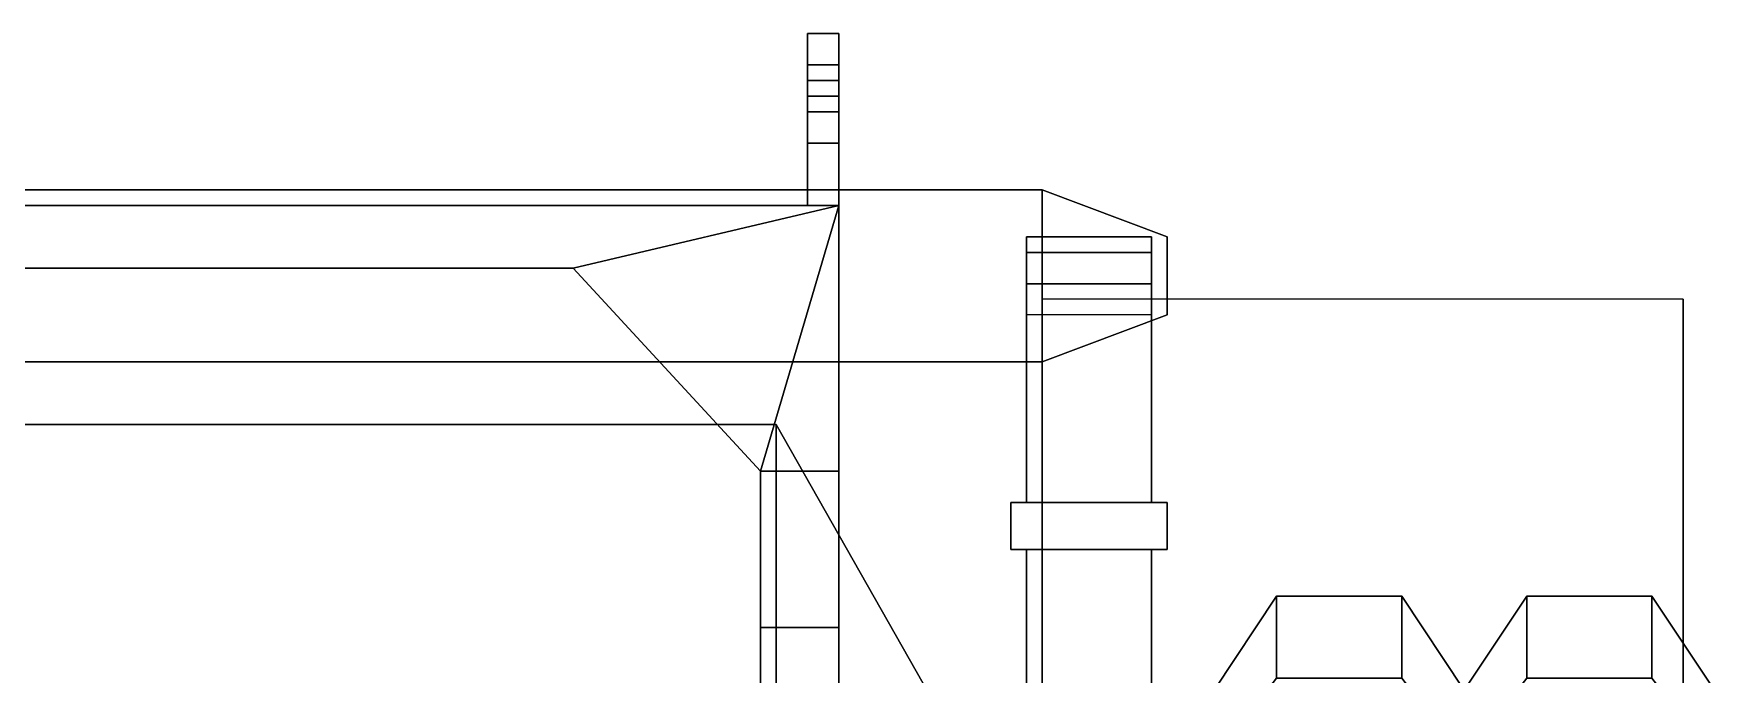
# Model space of a CAD drawing. Header units: millimetres. Extents: x -0.9 to 1, y -1.6 to 9.
# Drawn here: x -0.145 to 0.93, y 1.54 to 1.95 of the extents above; entities that cross this region are included whole.
import ezdxf

# ---------------------------------------------------------------- set-up
doc = ezdxf.new("R2010")
doc.units = ezdxf.units.MM
for name, color, linetype in [('fenders', 6, 'Continuous'), ('frame', 5, 'Continuous'), ('wheels', 2, 'Continuous')]:
    doc.layers.add(name, color=color, linetype=linetype)

msp = doc.modelspace()

# ---------------------------------------------------------------- linework, layer by layer
for points in [[(0.33, 1.7, 0.62), (0.5, 1.4, 0.62), (-0.5, 1.4, 0.62), (-0.33, 1.7, 0.62)], [(0.33, 1.5, 1.59), (0.33, 1.7, 0.62), (-0.33, 1.7, 0.62), (-0.33, 1.5, 1.59)], [(0.5, 1.2, 1.59), (0.5, 1.4, 0.62), (0.33, 1.7, 0.62), (0.33, 1.5, 1.59)]]:
    msp.add_3dface(points)
at = {"layer": 'fenders'}
for points in [[(0.91, 1.51, 0.72), (0.91, 1.78, 0.35), (0.5, 1.78, 0.35), (0.5, 1.51, 0.72)], [(0.5, 1.75, 0.33), (0.5, 1.49, 0.69), (0.5, 1.51, 0.72), (0.5, 1.78, 0.35)], [(0.91, 1.49, 0.69), (0.91, 1.75, 0.33), (0.91, 1.78, 0.35), (0.91, 1.51, 0.72)]]:
    msp.add_3dface(points, dxfattribs=at)
at = {"layer": 'frame'}
for points in [[(0.35, 1.91, 0.63), (0.35, 1.95, 0.6), (0.35, 1.93, 0.59), (0.35, 1.91, 0.61)], [(0.35, 1.95, 0.6), (0.35, 1.91, 0.63), (0.37, 1.91, 0.63), (0.37, 1.95, 0.6)], [(0.35, 1.95, 0.6), (0.35, 1.95, 0.57), (0.35, 1.93, 0.58), (0.35, 1.93, 0.59)], [(0.35, 1.95, 0.57), (0.35, 1.93, 0.55), (0.35, 1.92, 0.57), (0.35, 1.93, 0.58)], [(0.37, 1.95, 0.6), (0.37, 1.95, 0.57), (0.35, 1.95, 0.57), (0.35, 1.95, 0.6)], [(0.37, 1.95, 0.57), (0.37, 1.93, 0.55), (0.35, 1.93, 0.55), (0.35, 1.95, 0.57)], [(0.37, 1.91, 0.61), (0.37, 1.93, 0.59), (0.37, 1.95, 0.6), (0.37, 1.91, 0.63)], [(0.37, 1.93, 0.59), (0.37, 1.93, 0.58), (0.37, 1.95, 0.57), (0.37, 1.95, 0.6)], [(0.37, 1.93, 0.58), (0.37, 1.92, 0.57), (0.37, 1.93, 0.55), (0.37, 1.95, 0.57)], [(0.35, 1.93, 0.58), (0.35, 1.92, 0.57), (0.37, 1.92, 0.57), (0.37, 1.93, 0.58)], [(0.35, 1.93, 0.59), (0.35, 1.93, 0.58), (0.37, 1.93, 0.58), (0.37, 1.93, 0.59)], [(0.35, 1.91, 0.61), (0.35, 1.93, 0.59), (0.37, 1.93, 0.59), (0.37, 1.91, 0.61)], [(0.37, 1.93, 0.55), (0.37, 1.9, 0.55), (0.35, 1.9, 0.55), (0.35, 1.93, 0.55)], [(0.35, 1.93, 0.55), (0.35, 1.9, 0.55), (0.35, 1.91, 0.57), (0.35, 1.92, 0.57)], [(0.37, 1.92, 0.57), (0.37, 1.91, 0.57), (0.37, 1.9, 0.55), (0.37, 1.93, 0.55)], [(0.35, 1.92, 0.57), (0.35, 1.91, 0.57), (0.37, 1.91, 0.57), (0.37, 1.92, 0.57)], [(0.35, 1.91, 0.63), (0.35, 1.91, 0.61), (0.37, 1.91, 0.61), (0.37, 1.91, 0.63)], [(0.35, 1.91, 0.57), (0.35, 1.88, 0.61), (0.37, 1.88, 0.61), (0.37, 1.91, 0.57)], [(0.35, 1.9, 0.55), (0.35, 1.88, 0.58), (0.35, 1.88, 0.61), (0.35, 1.91, 0.57)], [(0.37, 1.91, 0.57), (0.37, 1.88, 0.61), (0.37, 1.88, 0.58), (0.37, 1.9, 0.55)], [(0.37, 1.9, 0.55), (0.37, 1.88, 0.58), (0.35, 1.88, 0.58), (0.35, 1.9, 0.55)], [(0.37, 1.88, 0.58), (0.37, 1.84, 0.58), (0.35, 1.84, 0.58), (0.35, 1.88, 0.58)], [(0.35, 1.88, 0.61), (0.35, 1.84, 0.61), (0.37, 1.84, 0.61), (0.37, 1.88, 0.61)], [(0.35, 1.88, 0.58), (0.35, 1.84, 0.58), (0.35, 1.84, 0.61), (0.35, 1.88, 0.61)], [(0.37, 1.88, 0.61), (0.37, 1.84, 0.61), (0.37, 1.84, 0.58), (0.37, 1.88, 0.58)], [(-0.5, 1.85, 0.53), (-0.5, 1.74, 0.53), (0.5, 1.74, 0.53), (0.5, 1.85, 0.53)], [(0.5, 1.85, 0.53), (0.5, 1.85, 0.46), (-0.5, 1.85, 0.46), (-0.5, 1.85, 0.53)], [(0.5, 1.85, 0.46), (0.5, 1.74, 0.46), (-0.5, 1.74, 0.46), (-0.5, 1.85, 0.46)], [(0.58, 1.77, 0.53), (0.58, 1.82, 0.53), (0.5, 1.85, 0.53), (0.5, 1.74, 0.53)], [(0.58, 1.82, 0.53), (0.58, 1.82, 0.46), (0.5, 1.85, 0.46), (0.5, 1.85, 0.53)], [(0.5, 1.74, 0.46), (0.5, 1.85, 0.46), (0.58, 1.82, 0.46), (0.58, 1.77, 0.46)], [(0.37, 1.84, 0.62), (0.37, 1.84, 0.53), (-0.37, 1.84, 0.53), (-0.37, 1.84, 0.62)], [(0.37, 1.84, 0.53), (0.2, 1.8, 0.53), (-0.2, 1.8, 0.53), (-0.37, 1.84, 0.53)], [(0.2, 1.8, 0.62), (0.37, 1.84, 0.62), (-0.37, 1.84, 0.62), (-0.2, 1.8, 0.62)], [(0.2, 1.8, 0.62), (0.32, 1.67, 0.62), (0.37, 1.67, 0.62), (0.37, 1.84, 0.62)], [(0.37, 1.84, 0.53), (0.32, 1.67, 0.53), (0.2, 1.8, 0.53)], [(0.37, 1.84, 0.53), (0.37, 1.57, 0.53), (0.32, 1.57, 0.53), (0.32, 1.67, 0.53)], [(0.37, 1.67, 0.62), (0.37, 1.57, 0.53), (0.37, 1.84, 0.53), (0.37, 1.84, 0.62)], [(0.49, 1.79, 0.38), (0.49, 1.81, 0.4), (0.49, 1.82, 0.38), (0.49, 1.79, 0.37)], [(0.49, 1.79, 0.37), (0.49, 1.82, 0.38), (0.49, 1.82, 0.37), (0.49, 1.79, 0.35)], [(0.49, 1.82, 0.38), (0.49, 1.81, 0.4), (0.57, 1.81, 0.4), (0.57, 1.82, 0.38)], [(0.49, 1.82, 0.37), (0.49, 1.82, 0.38), (0.57, 1.82, 0.38), (0.57, 1.82, 0.37)], [(0.49, 1.79, 0.35), (0.49, 1.82, 0.37), (0.57, 1.82, 0.37), (0.57, 1.79, 0.35)], [(0.57, 1.79, 0.37), (0.57, 1.82, 0.38), (0.57, 1.81, 0.4), (0.57, 1.79, 0.38)], [(0.57, 1.79, 0.35), (0.57, 1.82, 0.37), (0.57, 1.82, 0.38), (0.57, 1.79, 0.37)], [(0.58, 1.77, 0.46), (0.58, 1.82, 0.46), (0.58, 1.82, 0.53), (0.58, 1.77, 0.53)], [(0.49, 1.77, 0.46), (0.49, 1.81, 0.46), (0.49, 1.81, 0.4), (0.49, 1.79, 0.38)], [(0.49, 1.81, 0.4), (0.49, 1.81, 0.46), (0.57, 1.81, 0.46), (0.57, 1.81, 0.4)], [(0.57, 1.79, 0.38), (0.57, 1.81, 0.4), (0.57, 1.81, 0.46), (0.57, 1.77, 0.46)], [(0.2, 1.8, 0.62), (-0.2, 1.8, 0.62), (-0.2, 1.8, 0.53), (0.2, 1.8, 0.53)], [(0.32, 1.67, 0.62), (0.2, 1.8, 0.62), (0.2, 1.8, 0.53), (0.32, 1.67, 0.53)], [(0.57, 1.79, 0.38), (0.57, 1.77, 0.46), (0.49, 1.77, 0.46), (0.49, 1.79, 0.38)], [(0.57, 1.79, 0.37), (0.57, 1.79, 0.38), (0.49, 1.79, 0.38), (0.49, 1.79, 0.37)], [(0.57, 1.65, 0.34), (0.57, 1.79, 0.37), (0.49, 1.79, 0.37), (0.49, 1.65, 0.34)], [(0.49, 1.65, 0.3), (0.49, 1.79, 0.35), (0.57, 1.79, 0.35), (0.57, 1.65, 0.3)], [(0.49, 1.65, 0.34), (0.49, 1.79, 0.37), (0.49, 1.79, 0.35), (0.49, 1.65, 0.3)], [(0.57, 1.65, 0.3), (0.57, 1.79, 0.35), (0.57, 1.79, 0.37), (0.57, 1.65, 0.34)], [(0.5, 1.74, 0.53), (0.5, 1.74, 0.46), (0.58, 1.77, 0.46), (0.58, 1.77, 0.53)], [(-0.5, 1.74, 0.53), (-0.5, 1.74, 0.46), (0.5, 1.74, 0.46), (0.5, 1.74, 0.53)], [(0.32, 1.67, 0.53), (0.32, 1.57, 0.53), (0.32, 1.67, 0.62)], [(0.32, 1.67, 0.62), (0.32, 0.29, 0.59), (0.37, 0.29, 0.59), (0.37, 1.67, 0.62)], [(0.32, 1.57, 0.53), (0.32, 1.39, 0.49), (0.32, 0.29, 0.59), (0.32, 1.67, 0.62)], [(0.37, 0.29, 0.59), (0.37, 1.39, 0.49), (0.37, 1.57, 0.53), (0.37, 1.67, 0.62)], [(0.57, 1.65, 0.3), (0.58, 1.65, 0.28), (0.48, 1.65, 0.28), (0.49, 1.65, 0.3)], [(0.49, 1.65, 0.3), (0.48, 1.65, 0.28), (0.48, 1.65, 0.36), (0.49, 1.65, 0.34)], [(0.48, 1.62, 0.36), (0.48, 1.65, 0.36), (0.48, 1.65, 0.28), (0.48, 1.62, 0.28)], [(0.48, 1.62, 0.28), (0.48, 1.65, 0.28), (0.58, 1.65, 0.28), (0.58, 1.62, 0.28)], [(0.49, 1.65, 0.34), (0.48, 1.65, 0.36), (0.58, 1.65, 0.36), (0.57, 1.65, 0.34)], [(0.58, 1.62, 0.36), (0.58, 1.65, 0.36), (0.48, 1.65, 0.36), (0.48, 1.62, 0.36)], [(0.57, 1.65, 0.34), (0.58, 1.65, 0.36), (0.58, 1.65, 0.28), (0.57, 1.65, 0.3)], [(0.58, 1.62, 0.28), (0.58, 1.65, 0.28), (0.58, 1.65, 0.36), (0.58, 1.62, 0.36)], [(0.49, 1.62, 0.34), (0.48, 1.62, 0.36), (0.48, 1.62, 0.28), (0.49, 1.62, 0.29)], [(0.49, 1.62, 0.29), (0.48, 1.62, 0.28), (0.58, 1.62, 0.28), (0.57, 1.62, 0.29)], [(0.57, 1.62, 0.34), (0.58, 1.62, 0.36), (0.48, 1.62, 0.36), (0.49, 1.62, 0.34)], [(0.49, 1.5, 0.33), (0.49, 1.62, 0.34), (0.49, 1.62, 0.29), (0.49, 1.5, 0.27)], [(0.49, 1.5, 0.27), (0.49, 1.62, 0.29), (0.57, 1.62, 0.29), (0.57, 1.5, 0.27)], [(0.57, 1.5, 0.33), (0.57, 1.62, 0.34), (0.49, 1.62, 0.34), (0.49, 1.5, 0.33)], [(0.57, 1.62, 0.29), (0.58, 1.62, 0.28), (0.58, 1.62, 0.36), (0.57, 1.62, 0.34)], [(0.57, 1.5, 0.27), (0.57, 1.62, 0.29), (0.57, 1.62, 0.34), (0.57, 1.5, 0.33)], [(0.37, 1.57, 0.53), (0.37, 1.39, 0.49), (0.32, 1.39, 0.49), (0.32, 1.57, 0.53)]]:
    msp.add_3dface(points, dxfattribs=at)
at = {"layer": 'wheels'}
for points in [[(0.65, 1.59, 0.37), (0.65, 1.5377, 0.175), (0.61, 1.4858, 0.205), (0.61, 1.53, 0.37)], [(0.65, 1.5377, 0.565), (0.65, 1.59, 0.37), (0.61, 1.53, 0.37), (0.61, 1.4858, 0.535)], [(0.73, 1.59, 0.37), (0.73, 1.5377, 0.175), (0.65, 1.5377, 0.175), (0.65, 1.59, 0.37)], [(0.73, 1.5377, 0.565), (0.73, 1.59, 0.37), (0.65, 1.59, 0.37), (0.65, 1.5377, 0.565)], [(0.73, 1.5377, 0.175), (0.73, 1.59, 0.37), (0.77, 1.53, 0.37), (0.77, 1.4858, 0.205)], [(0.73, 1.59, 0.37), (0.73, 1.5377, 0.565), (0.77, 1.4858, 0.535), (0.77, 1.53, 0.37)], [(0.81, 1.59, 0.37), (0.81, 1.5377, 0.175), (0.77, 1.4858, 0.205), (0.77, 1.53, 0.37)], [(0.81, 1.5377, 0.565), (0.81, 1.59, 0.37), (0.77, 1.53, 0.37), (0.77, 1.4858, 0.535)], [(0.81, 1.5377, 0.175), (0.81, 1.59, 0.37), (0.89, 1.59, 0.37), (0.89, 1.5377, 0.175)], [(0.81, 1.59, 0.37), (0.81, 1.5377, 0.565), (0.89, 1.5377, 0.565), (0.89, 1.59, 0.37)], [(0.89, 1.5377, 0.175), (0.89, 1.59, 0.37), (0.93, 1.53, 0.37), (0.93, 1.4858, 0.205)], [(0.89, 1.59, 0.37), (0.89, 1.5377, 0.565), (0.93, 1.4858, 0.535), (0.93, 1.53, 0.37)]]:
    msp.add_3dface(points, dxfattribs=at)

doc.saveas('drawing.dxf')
